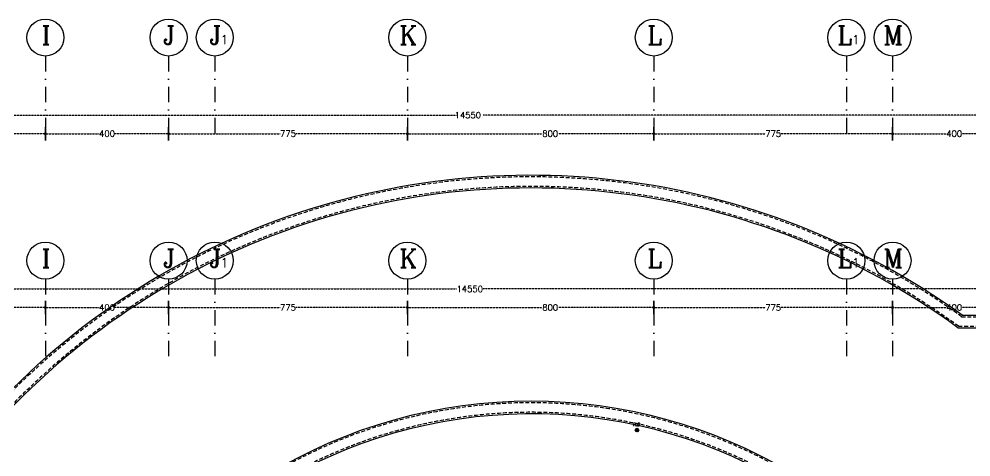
# Model space of a CAD drawing. Header units: inches. Extents: x 567429 to 582707, y 126347 to 133675.
# Drawn here: x 573707 to 576798, y 132254 to 133675 of the extents above; entities that cross this region are included whole.
import ezdxf
from ezdxf.enums import TextEntityAlignment as Align

# ---------------------------------------------------------------- set-up
doc = ezdxf.new("R2010")
doc.units = ezdxf.units.IN
doc.header["$MEASUREMENT"] = 0
doc.header["$PDMODE"] = 66
for name, pattern in [('DASHDOT2', [0.5, 0.25, -0.125, 0, -0.125]), ('DASHED2', [0.375, 0.25, -0.125]), ('HIDDEN', [0.375, 0.25, -0.125])]:
    doc.linetypes.add(name, pattern=pattern)
for name, color, linetype in [('1', 15, 'Continuous'), ('2', 1, 'Continuous'), ('axx', 8, 'DASHED2'), ('DIM', 15, 'Continuous'), ('navdan', 30, 'Continuous'), ('RD', 30, 'Continuous'), ('win', 1, 'Continuous')]:
    doc.layers.add(name, color=color, linetype=linetype)
doc.styles.add('ITALICT', font='italict', dxfattribs={"height": 22.5})
doc.styles.add('ROMANS', font='romans.shx')
doc.styles.add('style1', font='romanc.shx', dxfattribs={"oblique": 5, "height": 25})
doc.dimstyles.new('DIM 1-100', dxfattribs={"dimtxt": 20, "dimasz": 1, "dimexe": 1, "dimexo": 0.08, "dimgap": 0.09, "dimtad": 0, "dimdec": 0, "dimzin": 0, "dimdsep": 46, "dimtxsty": 'ROMANS', "dimblk": 'KHAT', "dimcen": 0.09, "dimse1": 1, "dimse2": 1, "dimclrd": 15, "dimclre": 15, "dimclrt": 6, "dimadec": 0, "dimazin": 0, "dimtfac": 1, "dimtdec": 0, "dimtix": 1, "dimtmove": 2, "dimatfit": 3, "dimfxl": 1, "dimtolj": 1, "dimtzin": 0, "dimarcsym": 2})

# ---------------------------------------------------------------- blocks, each defined once
blk = doc.blocks.new('KHAT')
at = {"layer": 'DIM', "ltscale": 0.5}
blk.add_line((0, -21.5), (0, 21.5), dxfattribs=at)
at = {"layer": 'DIM', "ltscale": 0.5, "const_width": 4.75}
blk.add_lwpolyline([(-2.4, 0, 1), (2.4, 0, 1)], format="xyb", close=True, dxfattribs=at)
blk = doc.blocks.new('*D231')
at = {"color": 15, "lineweight": -2, "transparency": 16777216}
for p, q in [((7676, 6931.2), (8036.7, 6931.2)), ((8449, 6931.2), (8088.3, 6931.2))]:
    blk.add_line(p, q, dxfattribs=at)
at = {"layer": 'Defpoints', "color": 0, "transparency": 16777216}
for p in [(8450, 6931.2), (7675, 6850.8), (8450, 6850.8)]:
    blk.add_point(p, dxfattribs=at)
at = {"color": 15, "lineweight": -2, "transparency": 16777216, "rotation": 180}
blk.add_blockref('KHAT', (7675, 6931.2), dxfattribs=at)
at = {"color": 15, "lineweight": -2, "transparency": 16777216}
blk.add_blockref('KHAT', (8450, 6931.2), dxfattribs=at)
at = {"color": 6, "transparency": 16777216, "insert": (8062.5, 6931.2), "char_height": 20, "attachment_point": 5, "style": 'ROMANS'}
blk.add_mtext('\\A1;775', dxfattribs=at)
blk = doc.blocks.new('*D232')
at = {"color": 15, "lineweight": -2, "transparency": 16777216}
for p, q in [((8451, 6931.2), (8624.2, 6931.2)), ((8849, 6931.2), (8675.8, 6931.2))]:
    blk.add_line(p, q, dxfattribs=at)
at = {"layer": 'Defpoints', "color": 0, "transparency": 16777216}
for p in [(8850, 6931.2), (8450, 6850.8), (8850, 6850.8)]:
    blk.add_point(p, dxfattribs=at)
at = {"color": 15, "lineweight": -2, "transparency": 16777216, "rotation": 180}
blk.add_blockref('KHAT', (8450, 6931.2), dxfattribs=at)
at = {"color": 15, "lineweight": -2, "transparency": 16777216}
blk.add_blockref('KHAT', (8850, 6931.2), dxfattribs=at)
at = {"color": 6, "transparency": 16777216, "insert": (8650, 6931.2), "char_height": 20, "attachment_point": 5, "style": 'ROMANS'}
blk.add_mtext('\\A1;400', dxfattribs=at)
blk = doc.blocks.new('*D241')
at = {"color": 15, "lineweight": -2, "transparency": 16777216}
for p, q in [((5001, 6931.2), (5280.2, 6931.2)), ((5699, 6931.2), (5331.8, 6931.2))]:
    blk.add_line(p, q, dxfattribs=at)
at = {"layer": 'Defpoints', "color": 0, "transparency": 16777216}
for p in [(5700, 6931.2), (5000, 6885.4), (5700, 6885.4)]:
    blk.add_point(p, dxfattribs=at)
at = {"color": 15, "lineweight": -2, "transparency": 16777216, "rotation": 180}
blk.add_blockref('KHAT', (5000, 6931.2), dxfattribs=at)
at = {"color": 15, "lineweight": -2, "transparency": 16777216}
blk.add_blockref('KHAT', (5700, 6931.2), dxfattribs=at)
at = {"color": 6, "transparency": 16777216, "insert": (5306, 6931.2), "char_height": 20, "attachment_point": 5, "style": 'ROMANS'}
blk.add_mtext('\\A1;700', dxfattribs=at)
blk = doc.blocks.new('*D242')
at = {"color": 15, "lineweight": -2, "transparency": 16777216}
for p, q in [((5701, 6931.2), (5874.2, 6931.2)), ((6099, 6931.2), (5925.8, 6931.2))]:
    blk.add_line(p, q, dxfattribs=at)
at = {"layer": 'Defpoints', "color": 0, "transparency": 16777216}
for p in [(6100, 6931.2), (5700, 6880.8), (6100, 6880.8)]:
    blk.add_point(p, dxfattribs=at)
at = {"color": 15, "lineweight": -2, "transparency": 16777216, "rotation": 180}
blk.add_blockref('KHAT', (5700, 6931.2), dxfattribs=at)
at = {"color": 15, "lineweight": -2, "transparency": 16777216}
blk.add_blockref('KHAT', (6100, 6931.2), dxfattribs=at)
at = {"color": 6, "transparency": 16777216, "insert": (5900, 6931.2), "char_height": 20, "attachment_point": 5, "style": 'ROMANS'}
blk.add_mtext('\\A1;400', dxfattribs=at)
blk = doc.blocks.new('*D243')
at = {"color": 15, "lineweight": -2, "transparency": 16777216}
for p, q in [((6101, 6931.2), (6461.7, 6931.2)), ((6874, 6931.2), (6513.3, 6931.2))]:
    blk.add_line(p, q, dxfattribs=at)
at = {"layer": 'Defpoints', "color": 0, "transparency": 16777216}
for p in [(6875, 6931.2), (6100, 6880.8), (6875, 6880.8)]:
    blk.add_point(p, dxfattribs=at)
at = {"color": 15, "lineweight": -2, "transparency": 16777216, "rotation": 180}
blk.add_blockref('KHAT', (6100, 6931.2), dxfattribs=at)
at = {"color": 15, "lineweight": -2, "transparency": 16777216}
blk.add_blockref('KHAT', (6875, 6931.2), dxfattribs=at)
at = {"color": 6, "transparency": 16777216, "insert": (6487.5, 6931.2), "char_height": 20, "attachment_point": 5, "style": 'ROMANS'}
blk.add_mtext('\\A1;775', dxfattribs=at)
blk = doc.blocks.new('*D244')
at = {"color": 15, "lineweight": -2, "transparency": 16777216}
for p, q in [((6876, 6931.2), (7312.9, 6931.2)), ((7674, 6931.2), (7364.5, 6931.2))]:
    blk.add_line(p, q, dxfattribs=at)
at = {"layer": 'Defpoints', "color": 0, "transparency": 16777216}
for p in [(7675, 6931.2), (6875, 6880.8), (7675, 6880.8)]:
    blk.add_point(p, dxfattribs=at)
at = {"color": 15, "lineweight": -2, "transparency": 16777216, "rotation": 180}
blk.add_blockref('KHAT', (6875, 6931.2), dxfattribs=at)
at = {"color": 15, "lineweight": -2, "transparency": 16777216}
blk.add_blockref('KHAT', (7675, 6931.2), dxfattribs=at)
at = {"color": 6, "transparency": 16777216, "insert": (7338.7, 6931.2), "char_height": 20, "attachment_point": 5, "style": 'ROMANS'}
blk.add_mtext('\\A1;800', dxfattribs=at)
blk = doc.blocks.new('*D245')
at = {"color": 15, "lineweight": -2, "transparency": 16777216}
for p, q in [((1, 6991.5), (7034.2, 6991.5)), ((14549, 6991.5), (7121, 6991.5))]:
    blk.add_line(p, q, dxfattribs=at)
at = {"layer": 'Defpoints', "color": 0, "transparency": 16777216}
for p in [(0, 6991.2), (14550, 6991.5), (14550, 6931.2)]:
    blk.add_point(p, dxfattribs=at)
at = {"color": 15, "lineweight": -2, "transparency": 16777216, "rotation": 180}
blk.add_blockref('KHAT', (0, 6991.5), dxfattribs=at)
at = {"color": 15, "lineweight": -2, "transparency": 16777216}
blk.add_blockref('KHAT', (14550, 6991.5), dxfattribs=at)
at = {"color": 6, "transparency": 16777216, "insert": (7077.6, 6991.5), "char_height": 20, "attachment_point": 5, "style": 'ROMANS'}
blk.add_mtext('\\A1;14550', dxfattribs=at)
blk = doc.blocks.new('navdan122')
at = {"layer": 'navdan'}
blk.add_hatch(color=21, dxfattribs=at).paths.add_polyline_path([(0, 5, 0.414214), (-5, 0, 0.414214), (0, -5, -0.700791), (0, 0, 0.700791)])
at = {"layer": 'navdan', "color": 21}
blk.add_lwpolyline([(0, -5, -0.700791), (0, 0, 0.700791), (0, 5, 2.49001)], format="xyb", dxfattribs=at)
for radius in [6, 5]:
    blk.add_circle((0, 0), radius, dxfattribs=at)
at = {"layer": 'navdan', "color": 21, "style": 'ITALICT'}
blk.add_text('R.D', height=10, dxfattribs=at).set_placement((-13.7, 13.4))
blk = doc.blocks.new('Axes')
at = {"layer": 'axx', "linetype": 'DASHDOT2', "ltscale": 200}
for p, q in [((5700, 7023.2), (5700, 6773.2)), ((6100, 7023.2), (6100, 6773.2)), ((6250, 7023.2), (6250, 6773.2)), ((6875, 7023.2), (6875, 6773.2)), ((7675, 7023.2), (7675, 6773.2)), ((8300, 7023.2), (8300, 6773.2)), ((8450, 7023.2), (8450, 6773.2))]:
    blk.add_line(p, q, dxfattribs=at)
at = {"layer": 'axx', "color": 3, "linetype": 'Continuous'}
for centre in [(5700, 7083.2), (6100, 7083.2), (6250, 7083.2), (6875, 7083.2), (7675, 7083.2), (8300, 7083.2), (8450, 7083.2)]:
    blk.add_circle(centre, 60, dxfattribs=at)
at = {"layer": 'axx', "color": 6, "style": 'style1'}
for s, height, p in [('I', 60, (5701.8, 7061)), ('J', 60, (6101.8, 7061)), ('J', 60, (6251.8, 7061)), ('K', 60, (6876.8, 7061)), ('L', 60, (7676.8, 7061)), ('L', 60, (8293.9, 7061)), ('M', 60, (8451.8, 7061)), ('1', 30, (6280.7, 7061.3)), ('1', 30, (8330.7, 7061.3))]:
    blk.add_text(s, height=height, dxfattribs=at).set_placement(p, align=Align.CENTER)
for base, p1, p2, picture, middle in [((14550, 6991.5), (0, 6991.2), (14550, 6931.2), '*D245', (7077.6, 6991.5)), ((5700, 6931.2), (5000, 6885.4), (5700, 6885.4), '*D241', (5306, 6931.2)), ((7675, 6931.2), (6875, 6880.8), (7675, 6880.8), '*D244', (7338.7, 6931.2))]:
    dim = blk.add_linear_dim(base=base, p1=p1, p2=p2, dimstyle='DIM 1-100')
    dim.commit()
    dim.dimension.update_dxf_attribs({"geometry": picture, "text_midpoint": middle, "dimtype": 128})
for base, p1, p2, picture, middle in [((6100, 6931.2), (5700, 6880.8), (6100, 6880.8), '*D242', (5900, 6931.2)), ((6875, 6931.2), (6100, 6880.8), (6875, 6880.8), '*D243', (6487.5, 6931.2)), ((8450, 6931.2), (7675, 6850.8), (8450, 6850.8), '*D231', (8062.5, 6931.2)), ((8850, 6931.2), (8450, 6850.8), (8850, 6850.8), '*D232', (8650, 6931.2))]:
    dim = blk.add_linear_dim(base=base, p1=p1, p2=p2, dimstyle='DIM 1-100')
    dim.commit()
    dim.dimension.update_dxf_attribs({"geometry": picture, "text_midpoint": middle})

msp = doc.modelspace()

# ---------------------------------------------------------------- linework, layer by layer
at = {"layer": '1', "color": 15, "linetype": 'HIDDEN', "ltscale": 50}
for radius, start, end in [(1648.5, 41.9853, 165.4286), (1617.5, 42.9814, 165.143)]:
    msp.add_arc((575369.7, 130781.1), radius, start, end, dxfattribs=at)
at = {"layer": '2', "color": 15, "ltscale": 2}
for p, q in [((576768.7, 132713.8), (582691.5, 132713.8)), ((576755.3, 132672.8), (582650.5, 132672.8))]:
    msp.add_line(p, q, dxfattribs=at)
for radius, start, end in [(2388.5, 54.0954, 170.0269), (2347.5, 53.7724, 169.8509)]:
    msp.add_arc((575368, 130779.1), radius, start, end, dxfattribs=at)
at = {"layer": '2', "color": 15}
for radius, start, end in [(1653.5, 41.8296, 165.4738), (1612.5, 43.1472, 165.0959)]:
    msp.add_arc((575369.7, 130781.1), radius, start, end, dxfattribs=at)
at = {"layer": 'axx', "color": 15, "linetype": 'DASHDOT2', "ltscale": 200}
for p, q in [((573793, 133554.7), (573793, 133304.7)), ((574193, 133554.7), (574193, 133304.7)), ((574343, 133554.7), (574343, 133304.7)), ((574968, 133554.7), (574968, 133304.7)), ((575768, 133554.7), (575768, 133304.7)), ((576393, 133554.7), (576393, 133304.7)), ((576543, 133554.7), (576543, 133304.7))]:
    msp.add_line(p, q, dxfattribs=at)
at = {"layer": 'axx', "color": 15}
for p, q in [((568094, 133362.9), (575127.2, 133362.9)), ((582642, 133362.9), (575214, 133362.9)), ((573792, 133302.6), (573424.8, 133302.6)), ((573794, 133302.6), (573967.2, 133302.6)), ((574192, 133302.6), (574018.8, 133302.6)), ((574194, 133302.6), (574554.7, 133302.6)), ((574967, 133302.6), (574606.3, 133302.6)), ((574969, 133302.6), (575405.9, 133302.6)), ((575767, 133302.6), (575457.5, 133302.6)), ((575769, 133302.6), (576129.7, 133302.6)), ((576542, 133302.6), (576181.3, 133302.6)), ((576544, 133302.6), (576717.2, 133302.6)), ((576942, 133302.6), (576768.8, 133302.6))]:
    msp.add_line(p, q, dxfattribs=at)
at = {"layer": 'axx', "color": 15, "linetype": 'Continuous'}
for centre in [(573793, 133614.7), (574193, 133614.7), (574343, 133614.7), (574968, 133614.7), (575768, 133614.7), (576393, 133614.7), (576543, 133614.7)]:
    msp.add_circle(centre, 60, dxfattribs=at)
at = {"layer": 'win', "color": 15, "linetype": 'HIDDEN', "ltscale": 50}
for p, q in [((576767.1, 132708.8), (582686.5, 132708.8)), ((576757, 132677.8), (582655.5, 132677.8))]:
    msp.add_line(p, q, dxfattribs=at)
for radius, start, end in [(2383.5, 54.0565, 170.0058), (2352.5, 53.8123, 169.8727)]:
    msp.add_arc((575368, 130779.1), radius, start, end, dxfattribs=at)

# ---------------------------------------------------------------- block references
at = {"layer": 'axx', "color": 15, "rotation": 180}
for p in [(573793, 133302.6), (574193, 133302.6), (574968, 133302.6), (575768, 133302.6), (576543, 133302.6)]:
    msp.add_blockref('KHAT', p, dxfattribs=at)
at = {"layer": 'axx', "color": 15}
for p in [(573793, 133302.6), (574193, 133302.6), (574968, 133302.6), (575768, 133302.6), (576543, 133302.6)]:
    msp.add_blockref('KHAT', p, dxfattribs=at)
at = {"layer": 'axx'}
msp.add_blockref('Axes', (568093, 125807.5), dxfattribs=at)
at = {"layer": 'RD'}
msp.add_blockref('navdan122', (575713.5, 132340.8), dxfattribs=at)

# ---------------------------------------------------------------- texts
at = {"layer": 'axx', "color": 15, "style": 'style1'}
for s, height, p in [('I', 60, (573794.8, 133592.5)), ('J', 60, (574194.8, 133592.5)), ('J', 60, (574344.8, 133592.5)), ('K', 60, (574969.8, 133592.5)), ('L', 60, (575769.8, 133592.5)), ('L', 60, (576386.9, 133592.5)), ('M', 60, (576544.8, 133592.5)), ('1', 30, (574373.7, 133592.7)), ('1', 30, (576423.7, 133592.7))]:
    msp.add_text(s, height=height, dxfattribs=at).set_placement(p, align=Align.CENTER)
at = {"layer": 'axx', "color": 15, "style": 'ROMANS'}
msp.add_text('14550', height=20, dxfattribs=at).set_placement((575121.5, 133352.9))
at = {"layer": 'axx', "color": 15, "char_height": 20, "attachment_point": 5, "style": 'ROMANS'}
for s, insert in [('\\A1;400', (573993, 133302.6)), ('\\A1;775', (574580.5, 133302.6)), ('\\A1;800', (575431.7, 133302.6)), ('\\A1;775', (576155.5, 133302.6)), ('\\A1;400', (576743, 133302.6))]:
    msp.add_mtext(s, dxfattribs=dict(at, insert=insert))

doc.saveas('drawing.dxf')
